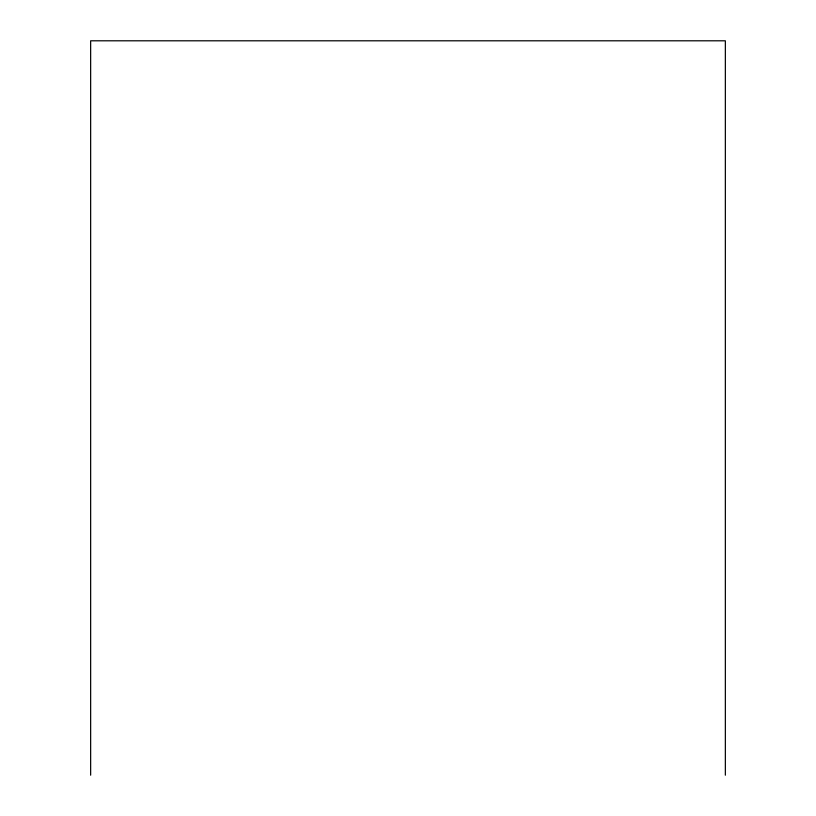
<?xml version="1.0" encoding="UTF-8"?>
<svg xmlns="http://www.w3.org/2000/svg" width="816" height="816" viewBox="0 0 816 816"><rect width="100%" height="100%" fill="white"/><g stroke="black" fill="none" stroke-linecap="round" stroke-linejoin="round"><path stroke-width="1.22" d="M725.353 775.2L725.353 40.8L90.647 40.8L90.647 775.2"/></g></svg>
